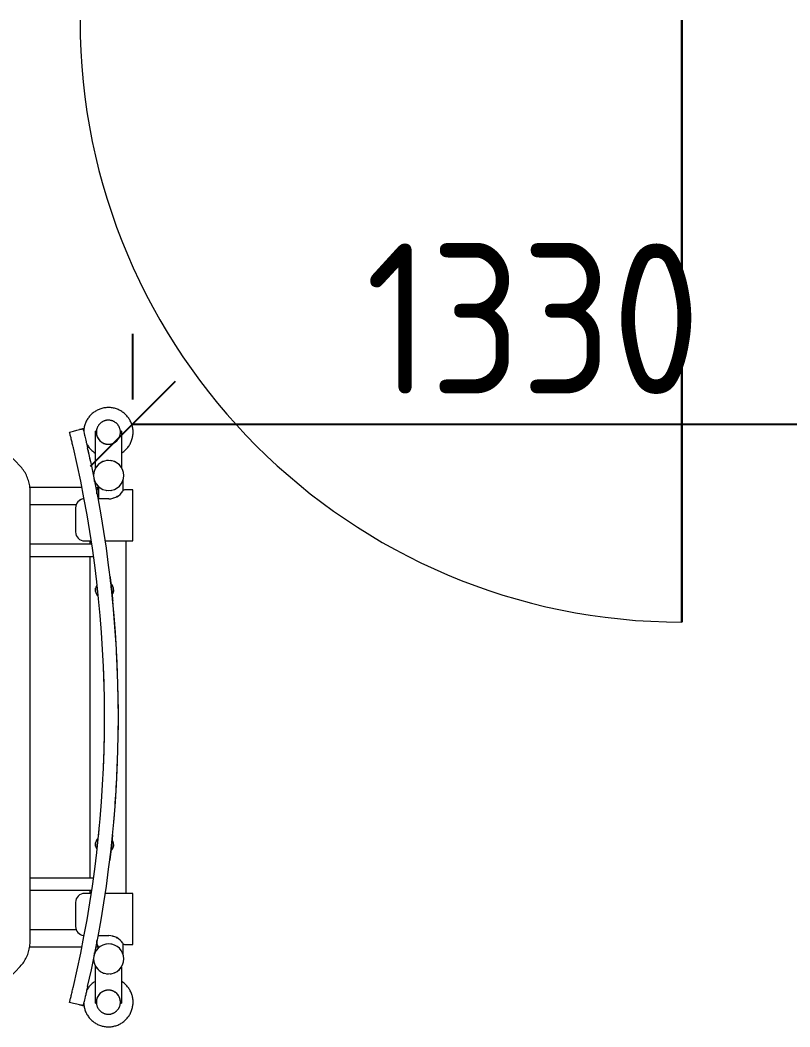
# Model space of a CAD drawing. Header units: millimetres. Extents: x -174154 to -170572, y -111302 to -109817.
# Drawn here: x -173311.59 to -173298.8, y -110593.55 to -110576.83 of the extents above; entities that cross this region are included whole.
import ezdxf

# ---------------------------------------------------------------- set-up
doc = ezdxf.new("R2010")
doc.units = ezdxf.units.MM
doc.linetypes.add('ACAD_ISO02W100', pattern=[15, 12, -3])
doc.layers.get('Defpoints').update_dxf_attribs({"color": 70})
for name, color, linetype, lineweight in [('!Подложка', 252, 'ACAD_ISO02W100', 25), ('Двери', 7, 'Continuous', 18), ('Панель', 7, 'Continuous', 18), ('Размеры', 7, 'Continuous', 9), ('Специальное оборудование', 7, 'Continuous', 18)]:
    doc.layers.add(name, color=color, linetype=linetype, lineweight=lineweight)
doc.styles.add('GOST Common', font='GOST Common.ttf', dxfattribs={"width": 0.9, "height": 250})
doc.dimstyles.new('ADSK_Проверочный', dxfattribs={"dimscale": 304.8, "dimtxt": 251.428749, "dimasz": 0.463911, "dimexe": 0.492126, "dimexo": 0.492126, "dimgap": 0.164042, "dimtad": 1, "dimdec": 0, "dimdsep": 46, "dimtxsty": 'GOST Common', "dimblk1": 'OBLIQUE', "dimblk2": 'OBLIQUE', "dimsah": 1, "dimcen": 0.09, "dimazin": 0, "dimtfac": 1, "dimtdec": 4, "dimtix": 1, "dimtmove": 0, "dimatfit": 3, "dimfxl": 1, "dimtvp": 1, "dimtolj": 1, "dimtzin": 0, "dimarcsym": 2})

# ---------------------------------------------------------------- blocks, each defined once
blk = doc.blocks.new('Medical_All_ARJO_Enterprise-8000_Patient-Bed - Citadel-V12-В_АР_ПЭ_02 Этаж')
at = {"layer": 'Специальное оборудование'}
for p, q in [((985, 413.7), (985, 475)), ((986.4, 475), (985, 475)), ((1027.8, 475), (1026.2, 475)), ((1027.8, 475), (1027.8, 415.1)), ((859.9, 416.9), (834.8, 443.6)), ((982.8, 394.5), (982.8, 391.5)), ((1030.8, 376.2), (1030.8, 394.5)), ((961.3, 381.6), (875.3, 381.6)), ((876.3, -371.9), (876.3, 374.8)), ((986.8, 373.6), (986.8, 371)), ((990.2, 381.6), (987.9, 381.6)), ((990.1, 381.3), (990.1, 362.8)), ((1046.8, 377.8), (1034.5, 377.8)), ((1046.8, 292.8), (1046.8, 377.8)), ((876.3, 353.5), (952.9, 353.5)), ((962.1, 362.1), (960.6, 361.5)), ((965.1, 362.7), (963.6, 362.5)), ((1006.8, 362.8), (988.5, 362.8)), ((951.8, 347.8), (951.8, 307.8)), ((977.9, 287.2), (876.2, 287.2)), ((966.8, 292.8), (977.2, 292.8)), ((975.7, 292.8), (975.7, 287.2)), ((1000.4, 292.8), (1046.8, 292.8)), ((1035.9, -292.8), (1035.9, 292.8)), ((876.2, 267.2), (980.5, 267.2)), ((975.7, 267.2), (975.7, -267.2)), ((1009.2, 232.4), (1009.9, 227)), ((1013.3, -195.3), (1013, -198.2)), ((1009.3, -232), (1008.6, -237.4)), ((980.5, -267.2), (876.3, -267.2)), ((876.3, -287.2), (977.9, -287.2)), ((977.2, -292.8), (966.8, -292.8)), ((975.7, -287.2), (975.7, -292.8)), ((1046.8, -292.8), (1000.4, -292.8)), ((1046.8, -377.8), (1046.8, -292.8)), ((951.8, -307.8), (951.8, -347.8)), ((953.3, -353.5), (876.3, -353.5)), ((988.5, -362.8), (1006.8, -362.8)), ((875, -381.6), (961.3, -381.6)), ((984.7, -381.6), (991.3, -381.6)), ((986.8, -371), (986.8, -373.6)), ((1030.8, -394.5), (1030.8, -376.2)), ((1034.5, -377.8), (1046.8, -377.8)), ((982.8, -391.5), (982.8, -394.5)), ((834.8, -440.6), (859.9, -414)), ((985, -475), (985, -413.7)), ((1027.8, -415.1), (1027.8, -475)), ((985, -475), (986.4, -475)), ((1026.2, -475), (1027.8, -475))]:
    blk.add_line(p, q, dxfattribs=at)
at = {"layer": 'Специальное оборудование', "flags": 128}
for points in [[(1047.3, 473.4), (1047.3, 475.1), (1047.2, 476.7), (1047, 478.3), (1046.8, 480), (1046.5, 481.6), (1046.1, 483.2), (1045.7, 484.8), (1045.2, 486.3), (1044.7, 487.9), (1044.1, 489.4), (1043.4, 490.9), (1042.7, 492.4), (1041.9, 493.8), (1041, 495.2), (1040.1, 496.6), (1039.2, 497.9), (1038.2, 499.2), (1037.1, 500.5), (1036, 501.7), (1034.9, 502.8), (1033.7, 504), (1032.4, 505), (1031.1, 506.1), (1029.8, 507), (1028.5, 507.9), (1027.1, 508.8), (1025.6, 509.6), (1024.2, 510.3), (1022.7, 511), (1021.2, 511.7), (1019.6, 512.2), (1018.1, 512.7), (1016.5, 513.2), (1014.9, 513.5), (1013.3, 513.8), (1011.7, 514.1), (1010, 514.3), (1008.4, 514.4), (1006.7, 514.4), (1005.1, 514.4), (1003.5, 514.3), (1001.8, 514.2), (1000.2, 514), (998.6, 513.7), (997, 513.4), (995.4, 513), (993.8, 512.5), (992.3, 512), (990.7, 511.4), (989.2, 510.7), (987.8, 510), (986.3, 509.2), (984.9, 508.4), (983.5, 507.5), (982.2, 506.6), (980.9, 505.6), (979.6, 504.6), (978.4, 503.5), (977.2, 502.3), (976.1, 501.1), (975, 499.9), (974, 498.6), (973, 497.3), (972, 496), (971.2, 494.6), (970.4, 493.2), (969.6, 491.7), (968.9, 490.2), (968.3, 488.7), (967.7, 487.2), (967.2, 485.6), (966.7, 484), (966.3, 482.4), (966, 480.8), (965.7, 479.2), (965.5, 477.6), (965.4, 476), (965.3, 474.3)], [(1026.3, 473.4), (1026.3, 474.2), (1026.2, 475), (1026.2, 475.8), (1026.1, 476.6), (1025.9, 477.4), (1025.7, 478.2), (1025.5, 479), (1025.3, 479.7), (1025, 480.5), (1024.7, 481.2), (1024.4, 482), (1024, 482.7), (1023.7, 483.4), (1023.3, 484.1), (1022.8, 484.7), (1022.3, 485.4), (1021.9, 486), (1021.3, 486.6), (1020.8, 487.2), (1020.2, 487.8), (1019.7, 488.3), (1019, 488.9), (1018.4, 489.3), (1017.8, 489.8), (1017.1, 490.3), (1016.4, 490.7), (1015.7, 491.1), (1015, 491.4), (1014.3, 491.8), (1013.6, 492.1), (1012.8, 492.4), (1012, 492.6), (1011.3, 492.8), (1010.5, 493), (1009.7, 493.1), (1008.9, 493.3), (1008.1, 493.4), (1007.3, 493.4), (1006.5, 493.4), (1005.7, 493.4), (1004.9, 493.4), (1004.1, 493.3), (1003.3, 493.2), (1002.5, 493.1), (1001.8, 492.9), (1001, 492.7), (1000.2, 492.5), (999.5, 492.2), (998.7, 491.9), (998, 491.6), (997.3, 491.3), (996.6, 490.9), (995.9, 490.5), (995.2, 490.1), (994.5, 489.6), (993.9, 489.1), (993.3, 488.6), (992.7, 488.1), (992.1, 487.5), (991.6, 486.9), (991, 486.3), (990.5, 485.7), (990, 485.1), (989.6, 484.4), (989.2, 483.7), (988.8, 483.1), (988.4, 482.3), (988.1, 481.6), (987.7, 480.9), (987.5, 480.1), (987.2, 479.4), (987, 478.6), (986.8, 477.8), (986.6, 477), (986.5, 476.3), (986.4, 475.5), (986.3, 474.7), (986.3, 473.9), (986.3, 473.4)], [(941.7, 473.7), (948.4, 475.4), (954, 476.7), (958.4, 477.8), (961.5, 478.6), (963.4, 479.1), (964.1, 479.3)], [(964.1, 479.3), (963.4, 479.1), (961.5, 478.6), (958.4, 477.8)], [(986.3, 473.4), (986.3, 472.6), (986.4, 471.8), (986.5, 471), (986.6, 470.3), (986.7, 469.5), (986.9, 468.7), (987.1, 467.9), (987.3, 467.1), (987.6, 466.4), (987.9, 465.6), (988.2, 464.9), (988.6, 464.2), (989, 463.5), (989.4, 462.8), (989.8, 462.1), (990.3, 461.5), (990.8, 460.9), (991.3, 460.2), (991.8, 459.7), (992.4, 459.1), (993, 458.5), (993.6, 458), (994.2, 457.5), (994.8, 457.1), (995.5, 456.6), (996.2, 456.2), (996.9, 455.8), (997.6, 455.4), (998.3, 455.1), (999.1, 454.8), (999.8, 454.5), (1000.6, 454.3), (1001.3, 454.1), (1002.1, 453.9), (1002.9, 453.7), (1003.7, 453.6), (1004.5, 453.5), (1005.3, 453.5), (1006.1, 453.4), (1006.9, 453.4), (1007.7, 453.5), (1008.5, 453.6), (1009.3, 453.7), (1010.1, 453.8), (1010.9, 454), (1011.6, 454.2), (1012.4, 454.4), (1013.1, 454.6), (1013.9, 454.9), (1014.6, 455.3), (1015.4, 455.6), (1016.1, 456), (1016.7, 456.4), (1017.4, 456.8), (1018.1, 457.3), (1018.7, 457.8), (1019.3, 458.3), (1019.9, 458.8), (1020.5, 459.3), (1021.1, 459.9), (1021.6, 460.5), (1022.1, 461.2), (1022.6, 461.8), (1023, 462.5), (1023.4, 463.1), (1023.8, 463.8), (1024.2, 464.5), (1024.6, 465.3), (1024.9, 466), (1025.2, 466.7), (1025.4, 467.5), (1025.6, 468.3), (1025.8, 469), (1026, 469.8), (1026.1, 470.6), (1026.2, 471.4), (1026.3, 472.2), (1026.3, 473), (1026.3, 473.4)], [(1027.8, 438.5), (1029.1, 439.4), (1030.4, 440.3), (1031.7, 441.3), (1033, 442.3), (1034.2, 443.4), (1035.4, 444.6), (1036.5, 445.7), (1037.6, 447), (1038.7, 448.2), (1039.6, 449.6), (1040.6, 450.9), (1041.4, 452.3), (1042.3, 453.7), (1043, 455.2), (1043.7, 456.7), (1044.4, 458.2), (1044.9, 459.7), (1045.5, 461.3), (1045.9, 462.8), (1046.3, 464.4), (1046.6, 466), (1046.9, 467.7), (1047.1, 469.3), (1047.2, 470.9), (1047.3, 472.6), (1047.3, 473.4)], [(970.1, 454.3), (970.7, 453.1), (971.6, 451.7), (972.5, 450.3), (973.4, 449), (974.4, 447.7), (975.5, 446.4), (976.6, 445.2), (977.7, 444), (978.9, 442.9), (980.2, 441.8), (981.5, 440.8), (982.8, 439.9), (984.2, 438.9)], [(876.3, 374.8), (876.3, 377.2), (876.1, 379.6), (875.9, 381.9), (875.6, 384.3), (875.2, 386.6), (874.7, 388.9), (874.1, 391.2), (873.5, 393.5), (872.7, 395.7), (871.9, 397.9), (871, 400.1), (870, 402.3), (868.9, 404.3), (867.8, 406.4), (866.5, 408.4), (865.2, 410.3), (863.8, 412.2), (862.4, 414.1), (860.9, 415.8), (859.9, 416.9)], [(859.9, -414), (861.4, -412.2), (862.9, -410.4), (864.4, -408.6), (865.7, -406.7), (867, -404.7), (868.2, -402.7), (869.3, -400.6), (870.4, -398.5), (871.3, -396.4), (872.2, -394.2), (873, -392), (873.7, -389.7), (874.3, -387.4), (874.9, -385.1), (875.3, -382.8), (875.7, -380.5), (876, -378.1), (876.2, -375.7), (876.3, -373.4), (876.3, -371.9)], [(984.9, -438.5), (983.5, -439.4), (982.2, -440.3), (980.9, -441.3), (979.6, -442.3), (978.4, -443.4), (977.2, -444.6), (976.1, -445.7), (975, -447), (974, -448.2), (973, -449.6), (972, -450.9), (971.2, -452.3), (970.4, -453.7)], [(1047.3, -473.4), (1047.3, -471.8), (1047.2, -470.2), (1047, -468.5), (1046.8, -466.9), (1046.5, -465.3), (1046.1, -463.7), (1045.7, -462.1), (1045.2, -460.5), (1044.7, -459), (1044.1, -457.5), (1043.4, -456), (1042.7, -454.5), (1041.9, -453.1), (1041, -451.7), (1040.1, -450.3), (1039.2, -449), (1038.2, -447.7), (1037.1, -446.4), (1036, -445.2), (1034.9, -444), (1033.7, -442.9), (1032.4, -441.8), (1031.1, -440.8), (1029.8, -439.9), (1028.5, -438.9)], [(1026.3, -473.4), (1026.3, -472.6), (1026.2, -471.8), (1026.2, -471), (1026.1, -470.3), (1025.9, -469.5), (1025.7, -468.7), (1025.5, -467.9), (1025.3, -467.1), (1025, -466.4), (1024.7, -465.6), (1024.4, -464.9), (1024, -464.2), (1023.7, -463.5), (1023.3, -462.8), (1022.8, -462.1), (1022.3, -461.5), (1021.9, -460.9), (1021.3, -460.2), (1020.8, -459.7), (1020.2, -459.1), (1019.7, -458.5), (1019, -458), (1018.4, -457.5), (1017.8, -457.1), (1017.1, -456.6), (1016.4, -456.2), (1015.7, -455.8), (1015, -455.4), (1014.3, -455.1), (1013.6, -454.8), (1012.8, -454.5), (1012, -454.3), (1011.3, -454.1), (1010.5, -453.9), (1009.7, -453.7), (1008.9, -453.6), (1008.1, -453.5), (1007.3, -453.5), (1006.5, -453.4), (1005.7, -453.4), (1004.9, -453.5), (1004.1, -453.6), (1003.3, -453.7), (1002.5, -453.8), (1001.8, -454), (1001, -454.2), (1000.2, -454.4), (999.5, -454.6), (998.7, -454.9), (998, -455.3), (997.3, -455.6), (996.6, -456), (995.9, -456.4), (995.2, -456.8), (994.5, -457.3), (993.9, -457.8), (993.3, -458.3), (992.7, -458.8), (992.1, -459.3), (991.6, -459.9), (991, -460.5), (990.5, -461.2), (990, -461.8), (989.6, -462.5), (989.2, -463.1), (988.8, -463.8), (988.4, -464.5), (988.1, -465.3), (987.7, -466), (987.5, -466.7), (987.2, -467.5), (987, -468.3), (986.8, -469), (986.6, -469.8), (986.5, -470.6), (986.4, -471.4), (986.3, -472.2), (986.3, -473), (986.3, -473.4)], [(964.1, -479.3), (963.4, -479.1), (961.5, -478.6), (958.4, -477.8), (954, -476.7), (948.4, -475.4), (941.7, -473.7)], [(958.4, -477.8), (961.5, -478.6), (963.4, -479.1), (964.1, -479.3)], [(965.3, -475.1), (965.4, -476.7), (965.6, -478.3), (965.8, -480), (966.1, -481.6), (966.5, -483.2), (966.9, -484.8), (967.4, -486.3), (967.9, -487.9), (968.5, -489.4), (969.2, -490.9), (969.9, -492.4), (970.7, -493.8), (971.6, -495.2), (972.5, -496.6), (973.4, -497.9), (974.4, -499.2), (975.5, -500.5), (976.6, -501.7), (977.7, -502.8), (978.9, -504), (980.2, -505), (981.5, -506.1), (982.8, -507), (984.2, -507.9), (985.6, -508.8), (987, -509.6), (988.4, -510.3), (989.9, -511), (991.4, -511.7), (993, -512.2), (994.6, -512.7), (996.1, -513.2), (997.7, -513.5), (999.3, -513.8), (1001, -514.1), (1002.6, -514.3), (1004.2, -514.4), (1005.9, -514.4), (1007.5, -514.4), (1009.1, -514.3), (1010.8, -514.2), (1012.4, -514), (1014, -513.7), (1015.6, -513.4), (1017.2, -513), (1018.8, -512.5), (1020.3, -512), (1021.9, -511.4), (1023.4, -510.7), (1024.8, -510), (1026.3, -509.2), (1027.7, -508.4), (1029.1, -507.5), (1030.4, -506.6), (1031.7, -505.6), (1033, -504.6), (1034.2, -503.5), (1035.4, -502.3), (1036.5, -501.1), (1037.6, -499.9), (1038.7, -498.6), (1039.6, -497.3), (1040.6, -496), (1041.4, -494.6), (1042.3, -493.2), (1043, -491.7), (1043.7, -490.2), (1044.4, -488.7), (1044.9, -487.2), (1045.5, -485.6), (1045.9, -484), (1046.3, -482.4), (1046.6, -480.8), (1046.9, -479.2), (1047.1, -477.6), (1047.2, -476), (1047.3, -474.3), (1047.3, -473.4)], [(986.3, -473.4), (986.3, -474.2), (986.4, -475), (986.5, -475.8), (986.6, -476.6), (986.7, -477.4), (986.9, -478.2), (987.1, -479), (987.3, -479.7), (987.6, -480.5), (987.9, -481.2), (988.2, -482), (988.6, -482.7), (989, -483.4), (989.4, -484.1), (989.8, -484.7), (990.3, -485.4), (990.8, -486), (991.3, -486.6), (991.8, -487.2), (992.4, -487.8), (993, -488.3), (993.6, -488.9), (994.2, -489.3), (994.8, -489.8), (995.5, -490.3), (996.2, -490.7), (996.9, -491.1), (997.6, -491.4), (998.3, -491.8), (999.1, -492.1), (999.8, -492.4), (1000.6, -492.6), (1001.3, -492.8), (1002.1, -493), (1002.9, -493.1), (1003.7, -493.3), (1004.5, -493.4), (1005.3, -493.4), (1006.1, -493.4), (1006.9, -493.4), (1007.7, -493.4), (1008.5, -493.3), (1009.3, -493.2), (1010.1, -493.1), (1010.9, -492.9), (1011.6, -492.7), (1012.4, -492.5), (1013.1, -492.2), (1013.9, -491.9), (1014.6, -491.6), (1015.4, -491.3), (1016.1, -490.9), (1016.7, -490.5), (1017.4, -490.1), (1018.1, -489.6), (1018.7, -489.1), (1019.3, -488.6), (1019.9, -488.1), (1020.5, -487.5), (1021.1, -486.9), (1021.6, -486.3), (1022.1, -485.7), (1022.6, -485.1), (1023, -484.4), (1023.4, -483.7), (1023.8, -483.1), (1024.2, -482.3), (1024.6, -481.6), (1024.9, -480.9), (1025.2, -480.1), (1025.4, -479.4), (1025.6, -478.6), (1025.8, -477.8), (1026, -477), (1026.1, -476.3), (1026.2, -475.5), (1026.3, -474.7), (1026.3, -473.9), (1026.3, -473.4)]]:
    blk.add_lwpolyline(points, dxfattribs=at)
at = {"layer": 'Специальное оборудование'}
for centre, radius, start, end in [((1006.3, 473.4), 20, 175.5588, 180), ((1006.3, 473.4), 20, 180, 360), ((1006.3, 473.4), 20, 0, 4.4412), ((-958.1, 0), 1958, 346.7959, 13.2041), ((-958.1, 0), 1981, 346.9519, 13.0481), ((1006.8, 401.5), 25, 0, 180), ((1006.8, 401.5), 25, 136.0358, 150.7785), ((1006.8, 401.5), 25, 121.2932, 128.907), ((1006.8, 401.5), 25, 106.5505, 113.8877), ((1006.8, 401.5), 25, 91.8078, 98.914), ((1006.8, 401.5), 25, 77.0651, 83.9676), ((1006.8, 401.5), 25, 62.3225, 69.039), ((1006.8, 401.5), 25, 47.5798, 54.1226), ((1006.8, 401.5), 25, 180, 360), ((1006.8, 401.5), 25, 32.8371, 39.2148), ((1006.8, 390.8), 28, 269.9518, 326.9443), ((1034.4, 372.8), 5, 89.924, 146.9443), ((966.8, 347.8), 15, 96.5883, 180), ((966.8, 307.8), 15, 180, 270), ((999.8, 211.5), 15, 150, 180), ((999.8, 211.5), 15, 0, 44.8702), ((999.8, 211.5), 15, 180, 225), ((999.8, 211.5), 15, 330, 360), ((-958.1, 0), 1981, 2.2484, 5.5954), ((-958.1, 0), 1958, 1.2899, 2.2751), ((-958.1, 0), 1981, 0.0968, 1.2744), ((-958.1, 0), 1981, 358.8251, 0.0968), ((-958.1, 0), 1958, 357.7123, 358.8108), ((-958.1, 0), 1981, 354.7798, 357.7391), ((-958.1, 0), 1958, 354.2759, 354.7155), ((999.8, -211.5), 15, 135, 180), ((999.8, -211.5), 15, 180, 210), ((999.8, -211.5), 15, 315.124, 360), ((999.8, -211.5), 15, 0, 30), ((966.8, -307.8), 15, 90, 180), ((966.8, -347.8), 15, 180, 263.4118), ((1006.8, -390.8), 28, 33.0557, 90.0482), ((1006.8, -401.5), 25, 0, 180), ((1034.4, -372.8), 5, 213.0557, 270.076), ((1006.8, -401.5), 25, 180, 360), ((1006.8, -401.5), 25, 209.2215, 223.9642), ((1006.8, -401.5), 25, 320.7852, 327.1629), ((1006.8, -401.5), 25, 231.093, 238.7068), ((1006.8, -401.5), 25, 246.1123, 253.4495), ((1006.8, -401.5), 25, 261.086, 268.1922), ((1006.8, -401.5), 25, 276.0324, 282.9349), ((1006.8, -401.5), 25, 290.961, 297.6775), ((1006.8, -401.5), 25, 305.8774, 312.4202), ((1006.3, -473.4), 20, 0, 180), ((1006.3, -473.4), 20, 180, 184.4412), ((1006.3, -473.4), 20, 355.5588, 360)]:
    blk.add_arc(centre, radius, start, end, dxfattribs=at)
for centre, start_param, end_param in [((991.3, 373.6), 0.274185, 1.570796), ((991.3, -373.6), 1.570796, 2.879793)]:
    blk.add_ellipse(centre, major_axis=(0, 8), ratio=0.559193, start_param=start_param, end_param=end_param, dxfattribs=at)
for points in [[(948.1, 447.3), (947.5, 449.9), (946.3, 455), (944.6, 462.3), (943, 468.8), (942.1, 472.2), (941.7, 473.7)], [(985.9, 381.6), (986.5, 381.6), (987.7, 381.5), (989.3, 381.4), (990.1, 381.3)], [(1002.1, 377), (1002.5, 376.9), (1003, 376.8), (1003.4, 376.8)], [(1010.2, 376.8), (1010.6, 376.8), (1011, 376.9), (1011.5, 377)], [(1015, 364.1), (1014.4, 363.9), (1013.8, 363.7), (1013.2, 363.6)], [(1011.4, 213.1), (1011.2, 214.6), (1010.9, 217.6), (1010.4, 222), (1010, 225.8), (1009.6, 229), (1009.3, 231.4), (1009.2, 232.8), (1009.1, 233.2), (1009.2, 232.8), (1009.2, 232.4)], [(1009.9, 227), (1009.9, 226.3), (1010.2, 224.4), (1010.6, 220.2), (1011.3, 214.6), (1012, 208.1), (1012.7, 200.8), (1013.2, 195.7), (1013.5, 193.2)], [(985.1, 208.6), (984.9, 209.5), (984.8, 210.5), (984.8, 211.5)], [(1013, -198.2), (1012.7, -200.7), (1012.2, -205.8), (1011.4, -213.1), (1010.7, -219.6), (1010.1, -225.2), (1009.6, -229.4), (1009.4, -231.3), (1009.3, -232)], [(985.1, -214.5), (984.9, -213.5), (984.8, -212.6), (984.8, -211.5)], [(1008.6, -237.4), (1008.6, -237.8), (1008.5, -238.2), (1008.6, -237.8), (1008.7, -236.4), (1009, -234), (1009.4, -230.8), (1009.9, -227), (1010.4, -222.6), (1010.7, -219.6), (1010.9, -218.1)], [(1012.3, -219.8), (1011.9, -220.4), (1011.5, -220.9), (1011.1, -221.4)], [(1013.2, -363.6), (1013.8, -363.7), (1014.4, -363.9), (1015, -364.1)], [(1003.4, -376.8), (1003, -376.8), (1002.5, -376.9), (1002.1, -377)], [(1011.5, -377), (1011, -376.9), (1010.6, -376.8), (1010.2, -376.8)], [(941.7, -473.7), (942.1, -472.2), (943, -468.8), (944.6, -462.3), (946.3, -455), (947.5, -449.9), (948.1, -447.3)]]:
    blk.add_open_spline(points, degree=3, dxfattribs=at)
for points, knots in [([(964.1, 479.3), (964.1, 479.2), (964.2, 478.7), (964.8, 476.3), (965.8, 472.3), (967.2, 466.4), (968.9, 459.5), (970.5, 452.6), (971.3, 449.1), (971.8, 447.3)], [0, 0, 0, 0, 0.142857, 0.285714, 0.428571, 0.571429, 0.785714, 0.892857, 1, 1, 1, 1]), ([(976.9, 424.3), (976, 428.4), (974.3, 436.2), (972.6, 443.8), (971.8, 447.3)], [0, 0, 0, 0, 0.1428571, 0.2776956, 0.2776956, 0.2776956, 0.2776956]), ([(982.8, 394.5), (982.9, 394.1), (983.2, 393.2), (983.7, 392), (984, 391.3), (984.2, 390.9), (984.3, 390.7)], [0, 0, 0, 0, 0.0555556, 0.0833333, 0.0972222, 0.1111111, 0.1111111, 0.1111111, 0.1111111]), ([(986.4, 387), (986.6, 386.8), (987.1, 386.2), (987.6, 385.5), (988, 385.1)], [0.18396709, 0.18396709, 0.18396709, 0.18396709, 0.19444444, 0.22222222, 0.22222222, 0.22222222, 0.22222222]), ([(1025.6, 385.1), (1026, 385.5), (1026.5, 386.2), (1027, 386.8), (1027.1, 387)], [0.77777778, 0.77777778, 0.77777778, 0.77777778, 0.80555556, 0.81600501, 0.81600501, 0.81600501, 0.81600501]), ([(1029.3, 390.7), (1029.4, 390.9), (1029.6, 391.3), (1029.9, 392), (1030.4, 393.2), (1030.7, 394.1), (1030.8, 394.5)], [0.8888889, 0.8888889, 0.8888889, 0.8888889, 0.9027778, 0.9166667, 0.9444444, 1, 1, 1, 1]), ([(960.6, 361.5), (959.8, 361.1), (958.8, 360.6), (957.7, 359.8), (957.1, 359.3), (956.7, 358.9), (956.3, 358.6), (955.9, 358.2), (955.6, 357.8), (955.2, 357.4), (954.9, 357), (954.6, 356.6), (954.4, 356.3), (954.1, 355.8), (953.7, 355.2), (953.4, 354.6), (953.2, 354.1), (953, 353.6), (952.9, 353.5), (952.9, 353.5)], [0, 0, 0, 0, 0.142857, 0.214286, 0.25, 0.285714, 0.321429, 0.357143, 0.392857, 0.428571, 0.464286, 0.5, 0.535714, 0.571429, 0.642857, 0.714286, 0.785714, 0.857143, 1, 1, 1, 1]), ([(1021, 366.7), (1020.7, 366.5), (1020.2, 366.2), (1019.6, 366), (1019.4, 365.8)], [0.55332322, 0.55332322, 0.55332322, 0.55332322, 0.58333333, 0.6138561, 0.6138561, 0.6138561, 0.6138561]), ([(984.8, 211.5), (984.8, 212.5), (984.9, 213.5), (985.1, 214.4), (985.1, 214.5)], [0, 0, 0, 0, 0.05555556, 0.06077118, 0.06077118, 0.06077118, 0.06077118]), ([(988.2, 202), (988.1, 202.1), (987.7, 202.6), (987.4, 203), (987.2, 203.3)], [0.77777778, 0.77777778, 0.77777778, 0.77777778, 0.79166667, 0.81556368, 0.81556368, 0.81556368, 0.81556368]), ([(1014.8, 211.5), (1014.8, 210.6), (1014.6, 208.8), (1014, 206.6), (1013.4, 205.3), (1013.2, 204.8)], [0, 0, 0, 0, 0.0555556, 0.1111111, 0.1444553, 0.1444553, 0.1444553, 0.1444553]), ([(984.8, -211.5), (984.8, -210.6), (984.9, -209.6), (985.1, -208.6), (985.1, -208.6)], [0, 0, 0, 0, 0.05555556, 0.06075328, 0.06075328, 0.06075328, 0.06075328]), ([(1014.8, -211.5), (1014.8, -212.5), (1014.6, -214.3), (1014, -216.5), (1013.4, -217.8), (1013.2, -218.3)], [0, 0, 0, 0, 0.0555556, 0.1111111, 0.1445303, 0.1445303, 0.1445303, 0.1445303]), ([(1019.4, -365.8), (1019.6, -366), (1020.2, -366.2), (1020.7, -366.5), (1021, -366.7)], [0.3861439, 0.3861439, 0.3861439, 0.3861439, 0.41666667, 0.44667678, 0.44667678, 0.44667678, 0.44667678]), ([(984.3, -390.7), (984.2, -390.9), (984, -391.3), (983.7, -392), (983.2, -393.2), (982.9, -394.1), (982.8, -394.5)], [0.8888889, 0.8888889, 0.8888889, 0.8888889, 0.9027778, 0.9166667, 0.9444444, 1, 1, 1, 1]), ([(988, -385.1), (987.6, -385.5), (987, -386.2), (986.6, -386.8), (986.4, -387)], [0.77777778, 0.77777778, 0.77777778, 0.77777778, 0.80555556, 0.81600501, 0.81600501, 0.81600501, 0.81600501]), ([(1027.1, -387), (1027, -386.8), (1026.5, -386.2), (1026, -385.5), (1025.6, -385.1)], [0.18396709, 0.18396709, 0.18396709, 0.18396709, 0.19444444, 0.22222222, 0.22222222, 0.22222222, 0.22222222]), ([(1030.8, -394.5), (1030.7, -394.1), (1030.4, -393.2), (1029.9, -392), (1029.6, -391.3), (1029.4, -390.9), (1029.3, -390.7)], [0, 0, 0, 0, 0.0555556, 0.0833333, 0.0972222, 0.1111111, 0.1111111, 0.1111111, 0.1111111]), ([(971.8, -447.3), (972.1, -445.6), (972.8, -442.5), (973.9, -437.9), (975.3, -431.9), (976.3, -427.4), (976.9, -424.3)], [0.7223044, 0.7223044, 0.7223044, 0.7223044, 0.7857143, 0.8392857, 0.8928571, 1, 1, 1, 1]), ([(971.8, -447.3), (971.2, -449.7), (970.1, -454.3), (968, -463.4), (965.9, -472), (964.6, -477.1), (964.1, -478.9), (964.1, -479.2), (964.1, -479.3)], [0, 0, 0, 0, 0.142857, 0.285714, 0.571429, 0.785714, 0.892857, 1, 1, 1, 1])]:
    blk.add_open_spline(points, degree=3, knots=knots, dxfattribs=at)
blk = doc.blocks.new('AC_Дверь_Однопольная_ДеревяннаяНаружная_ГОСТ24698-81 - 960х2080h Г-799396-В_АР_ПЭ_02 Этаж')
at = {"layer": 'Панель', "lineweight": 30}
blk.add_line((-500, 62.5), (-500, 1062.5), dxfattribs=at)
at = {"layer": 'Панель'}
blk.add_arc((-500, 62.5), 1000, 0, 90, dxfattribs=at)
blk = doc.blocks.new('_Oblique')
at = {"color": 0, "linetype": 'ByBlock', "lineweight": -2}
blk.add_line((-0.5, -0.5), (0.5, 0.5), dxfattribs=at)
blk = doc.blocks.new('*D519')
at = {"layer": 'Defpoints', "color": 0, "transparency": 16777216}
for p in [(11603, 4225), (11603, 4125), (10272.9, 4015.8)]:
    blk.add_point(p, dxfattribs=at)
at = {"layer": 'Размеры', "color": 0, "lineweight": -2, "transparency": 16777216}
for p, q in [((10272.9, 4165.8), (10272.9, 4275)), ((10272.9, 4125), (11603, 4125)), ((11603, 4075), (11603, 3975))]:
    blk.add_line(p, q, dxfattribs=at)
at = {"layer": 'Размеры', "color": 0, "lineweight": -2, "transparency": 16777216, "xscale": 141.4, "yscale": 141.4, "zscale": 141.4, "rotation": 180}
blk.add_blockref('_Oblique', (10272.9, 4125), dxfattribs=at)
at = {"layer": 'Размеры', "color": 0, "lineweight": -2, "transparency": 16777216, "xscale": 141.4, "yscale": 141.4, "zscale": 141.4}
blk.add_blockref('_Oblique', (11603, 4125), dxfattribs=at)
at = {"layer": 'Размеры', "color": 0, "lineweight": 20, "transparency": 16777216, "insert": (10938, 4300), "char_height": 250, "width": 700.591, "attachment_point": 5, "style": 'GOST Common'}
blk.add_mtext('\\A1;1330', dxfattribs=at)
blk = doc.blocks.new('A$C02fe7d8c')
at = {"layer": 'Двери', "color": 251, "lineweight": 20, "true_color": 0x636466, "rotation": 180}
blk.add_blockref('AC_Дверь_Однопольная_ДеревяннаяНаружная_ГОСТ24698-81 - 960х2080h Г-799396-В_АР_ПЭ_02 Этаж', (10685.3, 4858.5), dxfattribs=at)
at = {"layer": 'Специальное оборудование', "color": 251, "lineweight": 20, "true_color": 0x636466}
blk.add_blockref('Medical_All_ARJO_Enterprise-8000_Patient-Bed - Citadel-V12-В_АР_ПЭ_02 Этаж', (9226.1, 3638), dxfattribs=at)
at = {"layer": 'Размеры', "color": 251, "lineweight": 20, "true_color": 0x636466}
dim = blk.add_linear_dim(base=(11603, 4125), p1=(10272.9, 4015.8), p2=(11603, 4225), dimstyle='ADSK_Проверочный', override={"dimpost": '<>', "dimfxl": 1346.438558}, dxfattribs=at)
dim.commit()
dim.dimension.update_dxf_attribs({"geometry": '*D519', "text_midpoint": (10938, 4300)})

msp = doc.modelspace()

# ---------------------------------------------------------------- block references
at = {"layer": '!Подложка', "ltscale": 20, "xscale": 0.01, "yscale": 0.01, "zscale": 0.01}
msp.add_blockref('A$C02fe7d8c', (-173412.451, -110624.788), dxfattribs=at)

doc.saveas('drawing.dxf')
